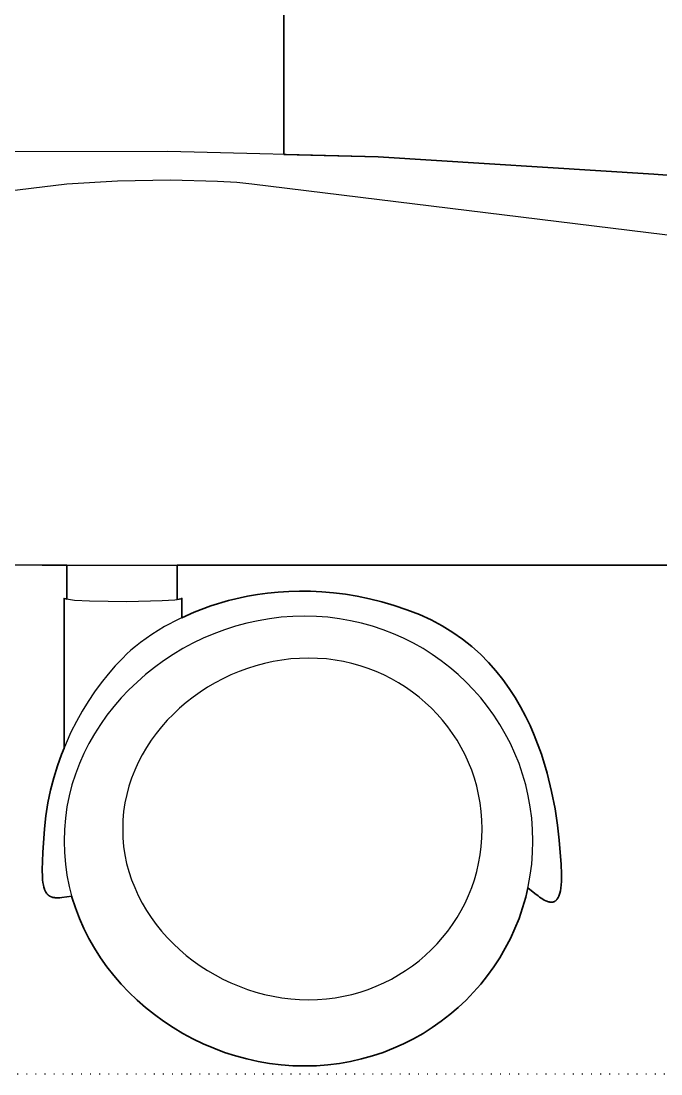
# Model space of a CAD drawing. Header units: millimetres. Extents: x 0 to 1842, y -1115 to 1018.
# Drawn here: x 394.3 to 471.5, y 0 to 127.3 of the extents above; entities that cross this region are included whole.
import ezdxf

# ---------------------------------------------------------------- set-up
doc = ezdxf.new("R2010")
doc.units = ezdxf.units.MM
doc.linetypes.add('Dots', pattern=[1, 0, -1])
doc.layers.add('Blocks', color=7, linetype='Continuous')
for name, color, linetype, lineweight, true_color in [('Blocks$Inner', 7, 'Continuous', 25, 0x007f00), ('Blocks$Outline', 7, 'Continuous', 35, 0xff3f3f), ('Groud', 7, 'Dots', 25, 0x243775)]:
    doc.layers.add(name, color=color, linetype=linetype, lineweight=lineweight, true_color=true_color)

# ---------------------------------------------------------------- blocks, each defined once
blk = doc.blocks.new('Oxford High Office Chair Front')
at = {"layer": 'Blocks$Inner'}
for p, q in [((425.99, 220.84), (425.99, 111.12)), ((399.45, 39.38), (399.45, 57.47)), ((413.69, 57.47), (413.69, 55.14)), ((455.47, 22.5), (456.29, 21.82)), ((399.17, 21.31), (400.38, 21.47))]:
    blk.add_line(p, q, dxfattribs=at)
for points in [[(229.92, 62.39), (396.81, 61.48), (583.06, 61.48)], [(697.92, 91.67), (470.69, 108.74), (437.37, 110.85), (411.99, 111.47), (388.38, 111.43)], [(244.08, 88.64), (399.79, 107.57), (405.92, 107.96), (412.29, 108.05), (417.99, 107.91), (420.31, 107.76), (422.14, 107.57), (576.36, 88.64)], [(399.79, 57.4), (399.79, 61.48)], [(413.13, 57.36), (413.13, 61.48)], [(456.29, 21.82), (456.69, 21.52), (456.88, 21.38), (457.08, 21.25), (457.26, 21.13), (457.45, 21.02), (457.63, 20.93), (457.63, 20.93), (457.63, 20.93), (457.64, 20.93), (457.64, 20.93), (457.64, 20.93), (457.65, 20.93), (457.65, 20.93), (457.65, 20.92), (457.65, 20.92), (457.66, 20.92), (457.66, 20.92), (457.66, 20.92), (457.66, 20.92), (457.67, 20.92), (457.67, 20.92), (457.67, 20.91), (457.72, 20.9), (457.76, 20.88), (457.76, 20.88), (457.77, 20.88), (457.77, 20.88), (457.77, 20.87), (457.77, 20.87), (457.78, 20.87), (457.78, 20.87), (457.78, 20.87), (457.78, 20.87), (457.79, 20.87), (457.79, 20.87), (457.79, 20.87), (457.79, 20.87), (457.8, 20.86), (457.8, 20.86), (457.8, 20.86), (457.85, 20.85), (457.89, 20.83), (457.93, 20.82), (457.97, 20.81), (458.01, 20.8), (458.05, 20.79), (458.06, 20.79), (458.06, 20.79), (458.06, 20.79), (458.06, 20.79), (458.07, 20.79), (458.07, 20.79), (458.07, 20.79), (458.07, 20.79), (458.08, 20.78), (458.08, 20.78), (458.08, 20.78), (458.08, 20.78), (458.09, 20.78), (458.09, 20.78), (458.09, 20.78), (458.09, 20.78), (458.13, 20.77), (458.14, 20.77), (458.14, 20.77), (458.14, 20.77), (458.14, 20.77), (458.15, 20.77), (458.16, 20.77), (458.16, 20.77), (458.16, 20.77), (458.16, 20.77), (458.17, 20.77), (458.17, 20.77), (458.17, 20.77), (458.17, 20.77), (458.18, 20.77), (458.18, 20.77), (458.18, 20.77), (458.18, 20.77), (458.19, 20.77), (458.19, 20.77), (458.19, 20.77), (458.19, 20.77), (458.2, 20.77), (458.2, 20.77), (458.2, 20.77), (458.2, 20.77), (458.21, 20.77), (458.21, 20.77), (458.21, 20.77), (458.21, 20.77), (458.22, 20.77), (458.22, 20.77), (458.22, 20.77), (458.22, 20.77), (458.23, 20.77), (458.23, 20.76), (458.23, 20.76), (458.23, 20.76), (458.24, 20.76), (458.24, 20.76), (458.24, 20.76), (458.24, 20.76), (458.24, 20.76), (458.25, 20.76), (458.25, 20.76), (458.25, 20.76), (458.29, 20.76), (458.33, 20.76), (458.34, 20.76), (458.34, 20.76), (458.34, 20.76), (458.35, 20.76), (458.35, 20.76), (458.35, 20.76), (458.35, 20.76), (458.35, 20.76), (458.36, 20.76), (458.37, 20.76), (458.38, 20.77), (458.38, 20.77), (458.38, 20.77), (458.38, 20.77), (458.38, 20.77), (458.39, 20.77), (458.39, 20.77), (458.39, 20.77), (458.39, 20.77), (458.4, 20.77), (458.4, 20.77), (458.4, 20.77), (458.4, 20.77), (458.44, 20.77), (458.46, 20.78), (458.48, 20.78), (458.48, 20.78), (458.48, 20.78), (458.48, 20.78), (458.48, 20.78), (458.49, 20.78), (458.49, 20.78), (458.49, 20.78), (458.49, 20.78), (458.5, 20.78), (458.5, 20.78), (458.5, 20.78), (458.5, 20.79), (458.51, 20.79), (458.51, 20.79), (458.51, 20.79), (458.51, 20.79), (458.55, 20.8), (458.55, 20.8), (458.55, 20.8), (458.55, 20.8), (458.56, 20.8), (458.56, 20.8), (458.56, 20.8), (458.56, 20.8), (458.56, 20.8), (458.57, 20.8), (458.57, 20.8), (458.57, 20.8), (458.57, 20.8), (458.58, 20.81), (458.58, 20.81), (458.58, 20.81), (458.58, 20.81), (458.6, 20.81), (458.6, 20.81), (458.6, 20.82), (458.61, 20.82), (458.61, 20.82), (458.61, 20.82), (458.61, 20.82), (458.61, 20.82), (458.62, 20.82), (458.62, 20.82), (458.62, 20.82), (458.62, 20.82), (458.62, 20.82), (458.63, 20.82), (458.63, 20.83), (458.63, 20.83), (458.63, 20.83), (458.63, 20.83), (458.64, 20.83), (458.64, 20.83), (458.64, 20.83), (458.64, 20.83), (458.65, 20.83), (458.65, 20.83), (458.65, 20.83), (458.65, 20.84), (458.65, 20.84), (458.66, 20.84), (458.66, 20.84), (458.66, 20.84), (458.66, 20.84), (458.66, 20.84), (458.67, 20.84), (458.67, 20.84), (458.67, 20.84), (458.67, 20.85), (458.67, 20.85), (458.68, 20.85), (458.68, 20.85), (458.68, 20.85), (458.68, 20.85), (458.68, 20.85), (458.69, 20.85), (458.69, 20.85), (458.69, 20.86), (458.7, 20.86), (458.7, 20.86), (458.7, 20.86), (458.7, 20.86), (458.71, 20.86), (458.71, 20.87), (458.71, 20.87), (458.71, 20.87), (458.72, 20.87), (458.75, 20.89), (458.75, 20.89), (458.75, 20.89), (458.75, 20.89), (458.75, 20.89), (458.76, 20.89), (458.76, 20.9), (458.76, 20.9), (458.76, 20.9), (458.78, 20.91), (458.79, 20.92), (458.81, 20.93), (458.84, 20.96), (458.87, 20.98), (458.9, 21.01), (458.93, 21.04), (458.94, 21.06), (458.94, 21.06), (458.95, 21.06), (458.95, 21.06), (458.95, 21.07), (458.95, 21.07), (458.95, 21.07), (458.95, 21.07), (458.96, 21.07), (458.97, 21.09), (458.98, 21.11), (459.01, 21.14), (459.01, 21.15), (459.01, 21.15), (459.02, 21.15), (459.02, 21.15), (459.02, 21.16), (459.02, 21.16), (459.02, 21.16), (459.02, 21.16), (459.04, 21.18), (459.06, 21.22), (459.11, 21.31), (459.14, 21.35), (459.14, 21.36), (459.14, 21.36), (459.14, 21.36), (459.14, 21.37), (459.14, 21.37), (459.15, 21.37), (459.15, 21.38), (459.15, 21.38), (459.16, 21.4), (459.2, 21.5), (459.25, 21.62), (459.29, 21.74), (459.32, 21.86), (459.39, 22.15), (459.44, 22.47), (459.48, 22.84), (459.51, 23.24), (459.52, 24.18), (459.48, 25.3), (459.26, 28.25), (459.04, 30.06), (458.74, 32.03), (458.33, 34.15), (457.79, 36.36), (457.1, 38.64), (456.23, 40.95), (455.73, 42.1), (455.18, 43.25), (454.58, 44.38), (453.92, 45.5), (453.21, 46.6), (452.43, 47.68), (451.6, 48.73), (450.69, 49.74), (449.73, 50.72), (448.69, 51.65), (447.58, 52.54), (446.39, 53.37), (445.13, 54.15), (443.79, 54.87), (442.37, 55.53), (440.86, 56.11), (439.33, 56.62), (437.82, 57.06), (436.33, 57.43), (434.86, 57.73), (433.42, 57.97), (432, 58.15), (430.6, 58.27), (429.23, 58.34), (427.89, 58.35), (426.58, 58.32), (425.29, 58.24), (424.04, 58.11), (422.81, 57.94), (421.62, 57.73), (419.32, 57.21), (417.17, 56.56), (415.16, 55.8), (413.3, 54.96), (411.6, 54.06), (410.06, 53.12), (408.7, 52.16), (408.09, 51.68), (407.52, 51.2), (407, 50.72), (406.53, 50.26), (405.64, 49.31), (404.78, 48.31), (403.94, 47.26), (403.14, 46.17), (402.37, 45.02), (401.63, 43.83), (400.94, 42.59), (400.29, 41.31), (399.69, 39.99), (399.14, 38.62), (398.64, 37.22), (398.2, 35.77), (397.83, 34.28), (397.51, 32.76), (397.26, 31.21), (397.09, 29.61), (396.88, 26.78), (396.81, 24.65), (396.83, 23.82), (396.86, 23.46), (396.9, 23.13), (396.95, 22.83), (397.01, 22.57), (397.05, 22.45), (397.08, 22.33), (397.1, 22.28), (397.12, 22.23), (397.15, 22.18), (397.17, 22.13), (397.21, 22.03), (397.24, 21.99), (397.26, 21.95), (397.32, 21.86), (397.34, 21.83), (397.37, 21.79), (397.4, 21.76), (397.43, 21.72), (397.46, 21.69), (397.46, 21.69), (397.46, 21.69), (397.47, 21.68), (397.47, 21.68), (397.47, 21.68), (397.47, 21.68), (397.48, 21.67), (397.48, 21.67), (397.48, 21.67), (397.48, 21.67), (397.48, 21.67), (397.49, 21.67), (397.49, 21.66), (397.49, 21.66), (397.49, 21.66), (397.49, 21.66), (397.5, 21.66), (397.5, 21.65), (397.5, 21.65), (397.5, 21.65), (397.5, 21.65), (397.51, 21.65), (397.51, 21.64), (397.51, 21.64), (397.51, 21.64), (397.51, 21.64), (397.52, 21.64), (397.52, 21.63), (397.56, 21.6), (397.56, 21.6), (397.56, 21.6), (397.56, 21.6), (397.57, 21.59), (397.59, 21.58), (397.61, 21.56), (397.61, 21.56), (397.61, 21.56), (397.61, 21.56), (397.62, 21.56), (397.62, 21.55), (397.62, 21.55), (397.62, 21.55), (397.62, 21.55), (397.66, 21.53), (397.7, 21.5), (397.73, 21.48), (397.77, 21.46), (397.77, 21.46), (397.78, 21.46), (397.78, 21.46), (397.78, 21.46), (397.78, 21.46), (397.78, 21.45), (397.79, 21.45), (397.79, 21.45), (397.79, 21.45), (397.79, 21.45), (397.8, 21.45), (397.8, 21.45), (397.8, 21.45), (397.8, 21.45), (397.81, 21.44), (397.81, 21.44), (397.85, 21.43), (397.89, 21.41), (397.91, 21.4), (397.93, 21.39), (397.97, 21.38), (398.01, 21.37), (398.1, 21.34), (398.19, 21.32), (398.29, 21.31), (398.39, 21.3), (398.49, 21.29), (398.7, 21.28), (398.93, 21.29), (399.17, 21.31)], [(399.45, 57.47), (399.7, 57.42), (400, 57.37), (400.71, 57.28), (402.54, 57.16), (407.04, 57.09), (411.3, 57.21), (412.83, 57.32), (413.36, 57.39), (413.55, 57.43), (413.59, 57.44), (413.61, 57.45), (413.62, 57.45), (413.62, 57.45), (413.62, 57.45), (413.63, 57.45), (413.63, 57.45), (413.69, 57.47)]]:
    blk.add_lwpolyline(points, dxfattribs=at)
for points in [[(399.45, 28.15), (399.49, 26.75), (399.61, 25.37), (399.8, 24.01), (400.07, 22.67), (400.41, 21.35), (400.82, 20.06), (401.3, 18.8), (401.85, 17.56), (402.45, 16.36), (403.12, 15.19), (403.85, 14.05), (404.63, 12.95), (405.46, 11.88), (406.35, 10.85), (407.28, 9.87), (408.27, 8.92), (409.29, 8.02), (410.36, 7.17), (411.47, 6.36), (412.62, 5.6), (413.8, 4.89), (415.02, 4.24), (416.27, 3.64), (417.54, 3.1), (418.84, 2.61), (420.17, 2.18), (421.52, 1.81), (422.88, 1.51), (424.27, 1.27), (425.67, 1.1), (427.08, 0.99), (428.5, 0.96), (429.92, 0.99), (431.32, 1.1), (432.7, 1.27), (434.06, 1.51), (435.39, 1.81), (436.7, 2.18), (437.98, 2.61), (439.23, 3.1), (440.45, 3.64), (441.64, 4.24), (442.8, 4.89), (443.92, 5.6), (445, 6.36), (446.04, 7.17), (447.04, 8.02), (448, 8.92), (448.91, 9.87), (449.77, 10.85), (450.59, 11.88), (451.36, 12.95), (452.08, 14.05), (452.74, 15.19), (453.35, 16.36), (453.9, 17.56), (454.4, 18.8), (454.83, 20.06), (455.2, 21.35), (455.51, 22.67), (455.75, 24.01), (455.93, 25.37), (456.03, 26.75), (456.07, 28.15), (456.03, 29.55), (455.93, 30.93), (455.75, 32.29), (455.51, 33.63), (455.2, 34.94), (454.83, 36.23), (454.4, 37.5), (453.9, 38.73), (453.35, 39.94), (452.74, 41.11), (452.08, 42.25), (451.36, 43.35), (450.59, 44.42), (449.77, 45.44), (448.91, 46.43), (448, 47.37), (447.04, 48.27), (446.04, 49.13), (445, 49.94), (443.92, 50.69), (442.8, 51.4), (441.64, 52.06), (440.45, 52.66), (439.23, 53.2), (437.98, 53.69), (436.7, 54.11), (435.39, 54.48), (434.06, 54.78), (432.7, 55.02), (431.32, 55.2), (429.92, 55.3), (428.5, 55.34), (427.08, 55.3), (425.67, 55.2), (424.27, 55.02), (422.88, 54.78), (421.52, 54.48), (420.17, 54.11), (418.84, 53.69), (417.54, 53.2), (416.27, 52.66), (415.02, 52.06), (413.8, 51.4), (412.62, 50.69), (411.47, 49.94), (410.36, 49.13), (409.29, 48.27), (408.27, 47.37), (407.28, 46.43), (406.35, 45.44), (405.46, 44.42), (404.63, 43.35), (403.85, 42.25), (403.12, 41.11), (402.45, 39.94), (401.85, 38.73), (401.3, 37.5), (400.82, 36.23), (400.41, 34.94), (400.07, 33.63), (399.8, 32.29), (399.61, 30.93), (399.49, 29.55)], [(406.53, 29.61), (406.56, 28.55), (406.65, 27.5), (406.8, 26.47), (407.01, 25.45), (407.28, 24.46), (407.61, 23.48), (407.98, 22.52), (408.41, 21.58), (408.88, 20.66), (409.4, 19.77), (409.97, 18.91), (410.58, 18.07), (411.23, 17.26), (411.92, 16.48), (412.65, 15.73), (413.41, 15.02), (414.21, 14.33), (415.04, 13.68), (415.9, 13.07), (416.79, 12.5), (417.7, 11.96), (418.64, 11.46), (419.6, 11.01), (420.59, 10.59), (421.59, 10.22), (422.61, 9.9), (423.64, 9.62), (424.69, 9.39), (425.75, 9.21), (426.82, 9.08), (427.9, 9), (428.98, 8.97), (430.06, 9), (431.13, 9.08), (432.18, 9.21), (433.21, 9.39), (434.22, 9.62), (435.22, 9.9), (436.19, 10.22), (437.14, 10.59), (438.07, 11.01), (438.98, 11.46), (439.85, 11.96), (440.7, 12.5), (441.53, 13.07), (442.32, 13.68), (443.08, 14.33), (443.81, 15.02), (444.5, 15.73), (445.16, 16.48), (445.78, 17.26), (446.37, 18.07), (446.91, 18.91), (447.42, 19.77), (447.88, 20.66), (448.3, 21.58), (448.68, 22.52), (449.01, 23.48), (449.29, 24.46), (449.52, 25.45), (449.71, 26.47), (449.84, 27.5), (449.92, 28.55), (449.95, 29.61), (449.92, 30.68), (449.84, 31.73), (449.71, 32.76), (449.52, 33.77), (449.29, 34.77), (449.01, 35.75), (448.68, 36.71), (448.3, 37.65), (447.88, 38.56), (447.42, 39.45), (446.91, 40.32), (446.37, 41.16), (445.78, 41.97), (445.16, 42.75), (444.5, 43.49), (443.81, 44.21), (443.08, 44.9), (442.32, 45.54), (441.53, 46.16), (440.7, 46.73), (439.85, 47.27), (438.98, 47.77), (438.07, 48.22), (437.14, 48.64), (436.19, 49.01), (435.22, 49.33), (434.22, 49.61), (433.21, 49.84), (432.18, 50.02), (431.13, 50.15), (430.06, 50.23), (428.98, 50.26), (427.9, 50.23), (426.82, 50.15), (425.75, 50.02), (424.69, 49.84), (423.64, 49.61), (422.61, 49.33), (421.59, 49.01), (420.59, 48.64), (419.6, 48.22), (418.64, 47.77), (417.7, 47.27), (416.79, 46.73), (415.9, 46.16), (415.04, 45.54), (414.21, 44.9), (413.41, 44.21), (412.65, 43.49), (411.92, 42.75), (411.23, 41.97), (410.58, 41.16), (409.97, 40.32), (409.4, 39.45), (408.88, 38.56), (408.41, 37.65), (407.98, 36.71), (407.61, 35.75), (407.28, 34.77), (407.02, 33.77), (406.8, 32.76), (406.65, 31.72), (406.56, 30.68)]]:
    blk.add_lwpolyline(points, close=True, dxfattribs=at)
at = {"layer": 'Blocks$Outline'}
for points in [[(425.99, 220.84), (425.99, 111.12)], [(425.99, 111.12), (437.37, 110.85), (470.69, 108.74), (697.92, 91.67)], [(399.79, 61.48), (396.81, 61.48), (229.92, 62.39)], [(399.79, 57.4), (399.79, 61.48)], [(583.06, 61.48), (413.13, 61.48)], [(413.13, 61.48), (413.13, 57.36)], [(399.45, 39.38), (399.45, 57.47), (399.7, 57.42), (399.79, 57.4)], [(413.13, 57.36), (413.36, 57.39), (413.55, 57.43), (413.59, 57.44), (413.61, 57.45), (413.62, 57.45), (413.62, 57.45), (413.62, 57.45), (413.63, 57.45), (413.63, 57.45), (413.69, 57.47), (413.69, 55.14)], [(413.69, 55.14), (415.16, 55.8), (417.17, 56.56), (419.32, 57.21), (421.62, 57.73), (422.81, 57.94), (424.04, 58.11), (425.29, 58.24), (426.58, 58.32), (427.89, 58.35), (429.23, 58.34), (430.6, 58.27), (432, 58.15), (433.42, 57.97), (434.86, 57.73), (436.33, 57.43), (437.82, 57.06), (439.33, 56.62), (440.86, 56.11), (442.37, 55.53), (443.79, 54.87), (445.13, 54.15), (446.39, 53.37), (447.58, 52.54), (448.69, 51.65), (449.73, 50.72), (450.69, 49.74), (451.6, 48.73), (452.43, 47.68), (453.21, 46.6), (453.92, 45.5), (454.58, 44.38), (455.18, 43.25), (455.73, 42.1), (456.23, 40.95), (457.1, 38.64), (457.79, 36.36), (458.33, 34.15), (458.74, 32.03), (459.04, 30.06), (459.26, 28.25), (459.48, 25.3), (459.52, 24.18), (459.51, 23.24), (459.48, 22.84), (459.44, 22.47), (459.39, 22.15), (459.32, 21.86), (459.29, 21.74), (459.25, 21.62), (459.2, 21.5), (459.16, 21.4), (459.15, 21.38), (459.15, 21.38), (459.15, 21.37), (459.14, 21.37), (459.14, 21.37), (459.14, 21.36), (459.14, 21.36), (459.14, 21.36), (459.14, 21.35), (459.11, 21.31), (459.06, 21.22), (459.04, 21.18), (459.02, 21.16), (459.02, 21.16), (459.02, 21.16), (459.02, 21.16), (459.02, 21.15), (459.02, 21.15), (459.01, 21.15), (459.01, 21.15), (459.01, 21.14), (458.98, 21.11), (458.97, 21.09), (458.96, 21.07), (458.95, 21.07), (458.95, 21.07), (458.95, 21.07), (458.95, 21.07), (458.95, 21.06), (458.95, 21.06), (458.94, 21.06), (458.94, 21.06), (458.93, 21.04), (458.9, 21.01), (458.87, 20.98), (458.84, 20.96), (458.81, 20.93), (458.79, 20.92), (458.78, 20.91), (458.76, 20.9), (458.76, 20.9), (458.76, 20.9), (458.76, 20.89), (458.75, 20.89), (458.75, 20.89), (458.75, 20.89), (458.75, 20.89), (458.75, 20.89), (458.72, 20.87), (458.71, 20.87), (458.71, 20.87), (458.71, 20.87), (458.71, 20.86), (458.7, 20.86), (458.7, 20.86), (458.7, 20.86), (458.7, 20.86), (458.69, 20.86), (458.69, 20.85), (458.69, 20.85), (458.68, 20.85), (458.68, 20.85), (458.68, 20.85), (458.68, 20.85), (458.68, 20.85), (458.67, 20.85), (458.67, 20.85), (458.67, 20.84), (458.67, 20.84), (458.67, 20.84), (458.66, 20.84), (458.66, 20.84), (458.66, 20.84), (458.66, 20.84), (458.66, 20.84), (458.65, 20.84), (458.65, 20.84), (458.65, 20.83), (458.65, 20.83), (458.65, 20.83), (458.64, 20.83), (458.64, 20.83), (458.64, 20.83), (458.64, 20.83), (458.63, 20.83), (458.63, 20.83), (458.63, 20.83), (458.63, 20.83), (458.63, 20.82), (458.62, 20.82), (458.62, 20.82), (458.62, 20.82), (458.62, 20.82), (458.62, 20.82), (458.61, 20.82), (458.61, 20.82), (458.61, 20.82), (458.61, 20.82), (458.61, 20.82), (458.6, 20.82), (458.6, 20.81), (458.6, 20.81), (458.58, 20.81), (458.58, 20.81), (458.58, 20.81), (458.58, 20.81), (458.57, 20.8), (458.57, 20.8), (458.57, 20.8), (458.57, 20.8), (458.56, 20.8), (458.56, 20.8), (458.56, 20.8), (458.56, 20.8), (458.56, 20.8), (458.55, 20.8), (458.55, 20.8), (458.55, 20.8), (458.55, 20.8), (458.51, 20.79), (458.51, 20.79), (458.51, 20.79), (458.51, 20.79), (458.5, 20.79), (458.5, 20.78), (458.5, 20.78), (458.5, 20.78), (458.49, 20.78), (458.49, 20.78), (458.49, 20.78), (458.49, 20.78), (458.48, 20.78), (458.48, 20.78), (458.48, 20.78), (458.48, 20.78), (458.48, 20.78), (458.46, 20.78), (458.44, 20.77), (458.4, 20.77), (458.4, 20.77), (458.4, 20.77), (458.4, 20.77), (458.39, 20.77), (458.39, 20.77), (458.39, 20.77), (458.39, 20.77), (458.38, 20.77), (458.38, 20.77), (458.38, 20.77), (458.38, 20.77), (458.38, 20.77), (458.37, 20.76), (458.36, 20.76), (458.35, 20.76), (458.35, 20.76), (458.35, 20.76), (458.35, 20.76), (458.35, 20.76), (458.34, 20.76), (458.34, 20.76), (458.34, 20.76), (458.33, 20.76), (458.29, 20.76), (458.25, 20.76), (458.25, 20.76), (458.25, 20.76), (458.24, 20.76), (458.24, 20.76), (458.24, 20.76), (458.24, 20.76), (458.24, 20.76), (458.23, 20.76), (458.23, 20.76), (458.23, 20.76), (458.23, 20.77), (458.22, 20.77), (458.22, 20.77), (458.22, 20.77), (458.22, 20.77), (458.21, 20.77), (458.21, 20.77), (458.21, 20.77), (458.21, 20.77), (458.2, 20.77), (458.2, 20.77), (458.2, 20.77), (458.2, 20.77), (458.19, 20.77), (458.19, 20.77), (458.19, 20.77), (458.19, 20.77), (458.18, 20.77), (458.18, 20.77), (458.18, 20.77), (458.18, 20.77), (458.17, 20.77), (458.17, 20.77), (458.17, 20.77), (458.17, 20.77), (458.16, 20.77), (458.16, 20.77), (458.16, 20.77), (458.16, 20.77), (458.15, 20.77), (458.14, 20.77), (458.14, 20.77), (458.14, 20.77), (458.14, 20.77), (458.13, 20.77), (458.09, 20.78), (458.09, 20.78), (458.09, 20.78), (458.09, 20.78), (458.08, 20.78), (458.08, 20.78), (458.08, 20.78), (458.08, 20.78), (458.07, 20.79), (458.07, 20.79), (458.07, 20.79), (458.07, 20.79), (458.06, 20.79), (458.06, 20.79), (458.06, 20.79), (458.06, 20.79), (458.05, 20.79), (458.01, 20.8), (457.97, 20.81), (457.93, 20.82), (457.89, 20.83), (457.85, 20.85), (457.8, 20.86), (457.8, 20.86), (457.8, 20.86), (457.79, 20.87), (457.79, 20.87), (457.79, 20.87), (457.79, 20.87), (457.78, 20.87), (457.78, 20.87), (457.78, 20.87), (457.78, 20.87), (457.77, 20.87), (457.77, 20.87), (457.77, 20.88), (457.77, 20.88), (457.76, 20.88), (457.76, 20.88), (457.72, 20.9), (457.67, 20.91), (457.67, 20.92), (457.67, 20.92), (457.66, 20.92), (457.66, 20.92), (457.66, 20.92), (457.66, 20.92), (457.65, 20.92), (457.65, 20.92), (457.65, 20.93), (457.65, 20.93), (457.64, 20.93), (457.64, 20.93), (457.64, 20.93), (457.63, 20.93), (457.63, 20.93), (457.63, 20.93), (457.45, 21.02), (457.26, 21.13), (457.08, 21.25), (456.88, 21.38), (456.69, 21.52), (456.29, 21.82), (455.47, 22.5)], [(400.38, 21.47), (399.17, 21.31), (398.93, 21.29), (398.7, 21.28), (398.49, 21.29), (398.39, 21.3), (398.29, 21.31), (398.19, 21.32), (398.1, 21.34), (398.01, 21.37), (397.97, 21.38), (397.93, 21.39), (397.91, 21.4), (397.89, 21.41), (397.85, 21.43), (397.81, 21.44), (397.81, 21.44), (397.8, 21.45), (397.8, 21.45), (397.8, 21.45), (397.8, 21.45), (397.79, 21.45), (397.79, 21.45), (397.79, 21.45), (397.79, 21.45), (397.78, 21.45), (397.78, 21.46), (397.78, 21.46), (397.78, 21.46), (397.78, 21.46), (397.77, 21.46), (397.77, 21.46), (397.73, 21.48), (397.7, 21.5), (397.66, 21.53), (397.62, 21.55), (397.62, 21.55), (397.62, 21.55), (397.62, 21.55), (397.62, 21.56), (397.61, 21.56), (397.61, 21.56), (397.61, 21.56), (397.61, 21.56), (397.59, 21.58), (397.57, 21.59), (397.56, 21.6), (397.56, 21.6), (397.56, 21.6), (397.56, 21.6), (397.52, 21.63), (397.52, 21.64), (397.51, 21.64), (397.51, 21.64), (397.51, 21.64), (397.51, 21.64), (397.51, 21.65), (397.5, 21.65), (397.5, 21.65), (397.5, 21.65), (397.5, 21.65), (397.5, 21.66), (397.49, 21.66), (397.49, 21.66), (397.49, 21.66), (397.49, 21.66), (397.49, 21.67), (397.48, 21.67), (397.48, 21.67), (397.48, 21.67), (397.48, 21.67), (397.48, 21.67), (397.47, 21.68), (397.47, 21.68), (397.47, 21.68), (397.47, 21.68), (397.46, 21.69), (397.46, 21.69), (397.46, 21.69), (397.43, 21.72), (397.4, 21.76), (397.37, 21.79), (397.34, 21.83), (397.32, 21.86), (397.26, 21.95), (397.24, 21.99), (397.21, 22.03), (397.17, 22.13), (397.15, 22.18), (397.12, 22.23), (397.1, 22.28), (397.08, 22.33), (397.05, 22.45), (397.01, 22.57), (396.95, 22.83), (396.9, 23.13), (396.86, 23.46), (396.83, 23.82), (396.81, 24.65), (396.88, 26.78), (397.09, 29.61), (397.26, 31.21), (397.51, 32.76), (397.83, 34.28), (398.2, 35.77), (398.64, 37.22), (399.14, 38.62), (399.45, 39.38)], [(455.47, 22.5), (455.2, 21.35), (454.83, 20.06), (454.4, 18.8), (453.9, 17.56), (453.35, 16.36), (452.74, 15.19), (452.08, 14.05), (451.36, 12.95), (450.59, 11.88), (449.77, 10.85), (448.91, 9.87), (448, 8.92), (447.04, 8.02), (446.04, 7.17), (445, 6.36), (443.92, 5.6), (442.8, 4.89), (441.64, 4.24), (440.45, 3.64), (439.23, 3.1), (437.98, 2.61), (436.7, 2.18), (435.39, 1.81), (434.06, 1.51), (432.7, 1.27), (431.32, 1.1), (429.92, 0.99), (428.5, 0.96), (427.08, 0.99), (425.67, 1.1), (424.27, 1.27), (422.88, 1.51), (421.52, 1.81), (420.17, 2.18), (418.84, 2.61), (417.54, 3.1), (416.27, 3.64), (415.02, 4.24), (413.8, 4.89), (412.62, 5.6), (411.47, 6.36), (410.36, 7.17), (409.29, 8.02), (408.27, 8.92), (407.28, 9.87), (406.35, 10.85), (405.46, 11.88), (404.63, 12.95), (403.85, 14.05), (403.12, 15.19), (402.45, 16.36), (401.85, 17.56), (401.3, 18.8), (400.82, 20.06), (400.41, 21.35), (400.38, 21.47)]]:
    blk.add_lwpolyline(points, dxfattribs=at)

msp = doc.modelspace()

# ---------------------------------------------------------------- linework, layer by layer
at = {"layer": 'Groud'}
msp.add_lwpolyline([(0, 0), (814.04, 0)], dxfattribs=at)

# ---------------------------------------------------------------- block references
at = {"layer": 'Blocks'}
msp.add_blockref('Oxford High Office Chair Front', (0, 0), dxfattribs=at)

doc.saveas('drawing.dxf')
